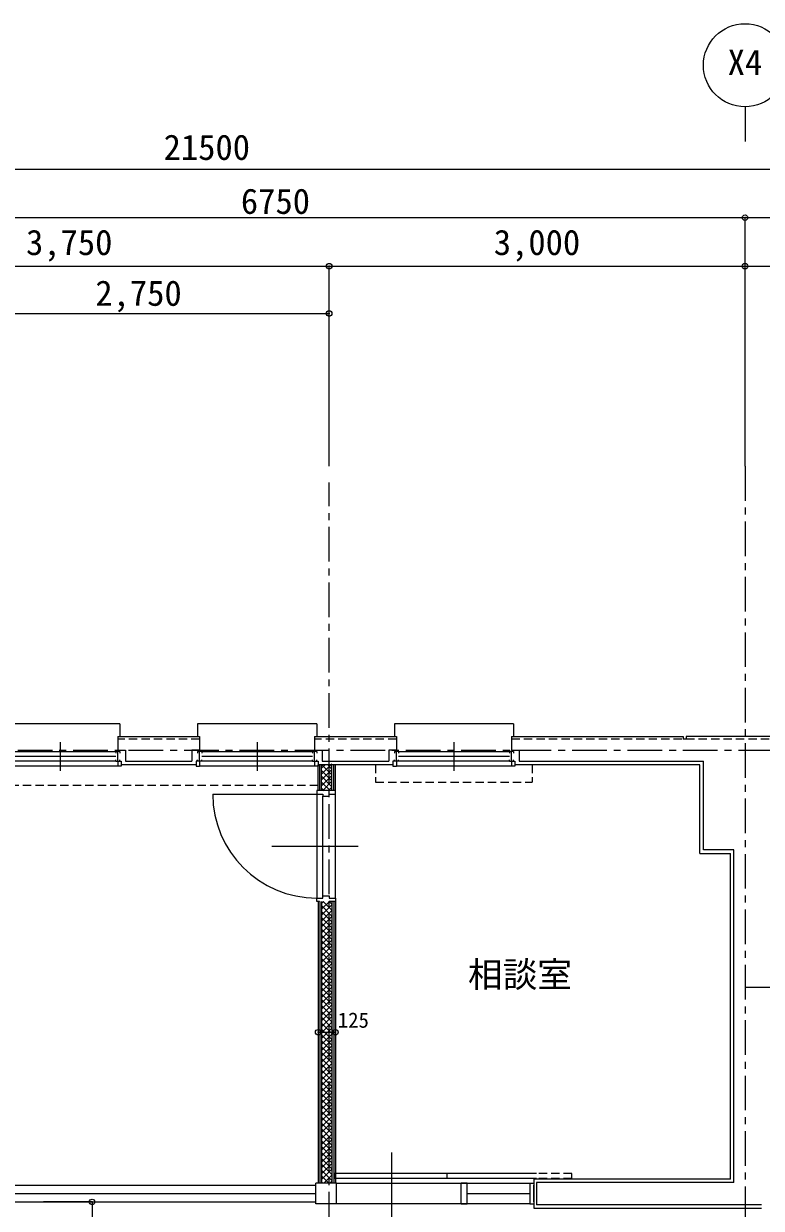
# Model space of a CAD drawing. Units: millimetres at full size, sheet at 1:50. Extents: x -17874 to 19699, y -20565 to 13459.
# Drawn here: x -2247 to 3075, y 3299 to 11850 of the extents above; entities that cross this region are included whole.
import ezdxf
from ezdxf.enums import TextEntityAlignment as Align

# ---------------------------------------------------------------- set-up
doc = ezdxf.new("R2010")
doc.units = ezdxf.units.MM
doc.header["$LTSCALE"] = 50
doc.header["$PDMODE"] = 32
doc.header["$PDSIZE"] = 40
doc.linetypes.add('CHAIN1', pattern=[8, 5, -1, 1, -1])
doc.linetypes.add('DASHED1', pattern=[1.8, 1.2, -0.6])
for name, color, linetype, lineweight in [('1-0_表（線_固定）', 4, 'Continuous', 9), ('1-1_表（文字_固定）', 4, 'CHAIN1', 9), ('1-2', 3, 'Continuous', 18), ('1-3', 7, 'Continuous', 13), ('1-4', 4, 'Continuous', 9), ('1-5_建具姿図', 3, 'Continuous', 13), ('1-6', 7, 'Continuous', 13), ('1-8', 134, 'Continuous', 5), ('4-0', 7, 'Continuous', 13)]:
    doc.layers.add(name, color=color, linetype=linetype, lineweight=lineweight)
doc.styles.add('ＭＳ ゴシック', font='')
doc.styles.get('ＭＳ ゴシック').set_extended_font_data('MS Gothic')

msp = doc.modelspace()

# ---------------------------------------------------------------- linework, layer by layer
at = {"layer": '1-0_表（線_固定）'}
for p, q in [((-1033.07, 6605.69), (-1033.07, 6525.69)), ((-978.07, 6605.69), (-1033.07, 6605.69)), ((-1513.07, 6525.69), (-1033.07, 6525.69)), ((-110.57, 6314.18), (-110.57, 6500.69)), ((-98.07, 6314.18), (-98.07, 6500.69)), ((-93.07, 6525.69), (386.93, 6525.69)), ((-23.07, 6314.18), (-23.07, 6500.69)), ((-10.57, 6314.18), (-10.57, 6500.69)), ((1326.93, 6525.69), (2656.93, 6525.69)), ((2656.93, 5885.69), (2656.93, 6525.69)), ((2876.93, 5885.69), (2656.93, 5885.69)), ((2876.93, 3485.69), (2876.93, 5885.69)), ((-110.57, 5514.18), (-110.57, 3480.69)), ((-98.07, 5514.18), (-98.07, 3480.69)), ((-23.07, 5514.18), (-23.07, 3480.69)), ((-10.57, 5514.18), (-10.57, 3480.69)), ((3076.93, 3325.69), (1453.36, 3325.69))]:
    msp.add_line(p, q, dxfattribs=at)
for points in [[(-1568.07, 6605.69), (-1513.07, 6605.69), (-1513.07, 6525.69)], [(441.93, 6605.69), (386.93, 6605.69), (386.93, 6525.69)], [(1271.93, 6605.69), (1326.93, 6605.69), (1326.93, 6525.69)], [(2876.93, 3485.69), (1453.36, 3485.69), (1453.36, 3325.69)]]:
    msp.add_lwpolyline(points, dxfattribs=at)
at = {"layer": '1-1_表（文字_固定）', "color": 7, "linetype": 'Continuous', "lineweight": 13}
for p, q in [((-2793.07, 9758.65), (-43.07, 9758.65)), ((-1753.9, 3345.69), (-1753.9, -1264.31))]:
    msp.add_line(p, q, dxfattribs=at)
at = {"layer": '1-1_表（文字_固定）'}
for p, q in [((2956.93, 8656.68), (2956.93, -9444.31)), ((-43.07, 3167.21), (-43.07, 8537.69)), ((-14290.45, 6605.69), (16946.49, 6605.69)), ((2956.93, 4895.69), (7786.93, 4895.69))]:
    msp.add_line(p, q, dxfattribs=at)
at = {"layer": '1-1_表（文字_固定）', "color": 2}
msp.add_point((-43.07, 9758.65), dxfattribs=at)
at = {"layer": '1-2'}
for p, q in [((-1568.07, 6705.69), (-978.07, 6705.69)), ((-1568.07, 6705.69), (-1568.07, 6605.69)), ((-978.07, 6705.69), (-978.07, 6605.69)), ((-148.07, 6705.69), (-148.07, 6605.69)), ((-148.07, 6705.69), (441.93, 6705.69)), ((441.93, 6705.69), (441.93, 6605.69)), ((1271.93, 6705.69), (1271.93, 6605.69)), ((1271.93, 6705.69), (2511.93, 6705.69)), ((2511.93, 6705.69), (2511.93, 6685.69)), ((2531.93, 6685.69), (2511.93, 6685.69)), ((3381.93, 6705.69), (2531.93, 6705.69)), ((2531.93, 6705.69), (2531.93, 6685.69)), ((-1003.07, 6500.69), (-1543.07, 6500.69)), ((416.93, 6500.69), (-123.07, 6500.69)), ((-123.07, 6314.18), (-123.07, 6500.69)), ((1.93, 6314.18), (1.93, 6500.69)), ((2631.93, 6500.69), (1296.93, 6500.69)), ((2631.93, 5860.69), (2631.93, 6500.69)), ((2631.93, 5860.69), (2851.93, 5860.69)), ((2851.93, 3510.69), (2851.93, 5860.69)), ((-123.07, 5514.18), (-123.07, 3480.69)), ((1.93, 5514.18), (1.93, 3480.69)), ((2851.93, 3510.69), (1433.36, 3510.69))]:
    msp.add_line(p, q, dxfattribs=at)
msp.add_lwpolyline([(1433.36, 3510.69), (1433.36, 3300.69), (3076.93, 3300.69)], dxfattribs=at)
at = {"layer": '1-3', "linetype": 'DASHED1'}
for p, q in [((-978.07, 6685.69), (-1568.07, 6685.69)), ((441.93, 6685.69), (-148.07, 6685.69)), ((3401.93, 6685.69), (1271.93, 6685.69))]:
    msp.add_line(p, q, dxfattribs=at)
at = {"layer": '1-4'}
for p, q in [((-1553.07, 6795.69), (-1553.07, 6705.69)), ((-993.07, 6795.69), (-993.07, 6705.69)), ((-133.07, 6795.69), (-993.07, 6795.69)), ((-133.07, 6795.69), (-133.07, 6705.69)), ((1286.93, 6795.69), (1286.93, 6705.69)), ((-2383.07, 6595.69), (-1583.07, 6595.69)), ((-1983.07, 6663.19), (-1983.07, 6458.19)), ((-1568.07, 6525.69), (-1568.07, 6595.69)), ((-1553.07, 6595.69), (-1553.07, 6585.69)), ((-978.07, 6525.69), (-978.07, 6595.69)), ((-963.07, 6595.69), (-163.07, 6595.69)), ((-963.07, 6595.69), (-963.07, 6585.69)), ((-563.07, 6663.19), (-563.07, 6458.19)), ((-148.07, 6605.69), (-93.07, 6605.69)), ((-148.07, 6525.69), (-148.07, 6595.69)), ((-133.07, 6595.69), (-133.07, 6585.69)), ((-93.07, 6605.69), (-93.07, 6525.69)), ((441.93, 6525.69), (441.93, 6595.69)), ((456.93, 6595.69), (1256.93, 6595.69)), ((456.93, 6595.69), (456.93, 6585.69)), ((856.93, 6663.19), (856.93, 6458.19)), ((1271.93, 6525.69), (1271.93, 6595.69)), ((1286.93, 6595.69), (1286.93, 6585.69)), ((-1583.07, 6560.69), (-2383.07, 6560.69)), ((-1583.07, 6525.69), (-2383.07, 6525.69)), ((-1583.07, 6525.69), (-1583.07, 6535.69)), ((-1568.07, 6525.69), (-1568.07, 6490.69)), ((-1553.07, 6525.69), (-1553.07, 6535.69)), ((-993.07, 6525.69), (-993.07, 6535.69)), ((-978.07, 6525.69), (-978.07, 6490.69)), ((-163.07, 6560.69), (-963.07, 6560.69)), ((-963.07, 6525.69), (-963.07, 6535.69)), ((-163.07, 6525.69), (-963.07, 6525.69)), ((-163.07, 6525.69), (-163.07, 6535.69)), ((-163.07, 6525.69), (-123.07, 6525.69)), ((-148.07, 6525.69), (-148.07, 6490.69)), ((-133.07, 6525.69), (-133.07, 6535.69)), ((-123.07, 6525.69), (-123.07, 6490.69)), ((416.93, 6525.69), (416.93, 6490.69)), ((456.93, 6525.69), (416.93, 6525.69)), ((426.93, 6525.69), (426.93, 6535.69)), ((441.93, 6525.69), (441.93, 6490.69)), ((1256.93, 6560.69), (456.93, 6560.69)), ((456.93, 6525.69), (456.93, 6535.69)), ((1256.93, 6525.69), (456.93, 6525.69)), ((1256.93, 6525.69), (1256.93, 6535.69)), ((1271.93, 6525.69), (1271.93, 6490.69)), ((1286.93, 6525.69), (1286.93, 6535.69)), ((-1568.07, 6490.69), (-2398.07, 6490.69)), ((-1543.07, 6490.69), (-1568.07, 6490.69)), ((-1003.07, 6490.69), (-978.07, 6490.69)), ((-148.07, 6490.69), (-978.07, 6490.69)), ((-123.07, 6490.69), (-148.07, 6490.69)), ((416.93, 6490.69), (441.93, 6490.69)), ((1271.93, 6490.69), (441.93, 6490.69)), ((1296.93, 6490.69), (1271.93, 6490.69)), ((-883.07, 6289.18), (-133.07, 6289.18)), ((-133.07, 6314.18), (-133.07, 6289.18)), ((-113.07, 6314.18), (-133.07, 6314.18)), ((-133.07, 6289.18), (-88.07, 6289.18)), ((-133.07, 6289.18), (-133.07, 5539.18)), ((1.93, 6314.18), (-110.57, 6314.18)), ((-88.07, 6289.18), (-88.07, 6274.18)), ((-88.07, 6274.18), (-43.07, 6274.18)), ((-88.07, 5554.18), (-88.07, 6274.18)), ((-43.07, 6274.18), (-43.07, 6289.18)), ((-43.07, 6289.18), (1.93, 6289.18)), ((1.93, 6289.18), (1.93, 6314.18)), ((1.93, 5539.18), (1.93, 6289.18)), ((-458.07, 5914.18), (166.93, 5914.18)), ((408.34, 3137.56), (408.34, 3701.53)), ((-1.78, 3551.69), (-1.78, 3515.69)), ((1453.36, 3551.69), (-1.78, 3551.69)), ((1453.36, 3515.69), (-1.78, 3515.69)), ((808.34, 3515.69), (808.34, 3551.69)), ((-2771.07, 3465.69), (-139.49, 3465.69)), ((8.34, 3480.69), (1403.36, 3480.69)), ((-2771.07, 3345.69), (-139.49, 3345.69)), ((1403.36, 3330.69), (8.34, 3330.69))]:
    msp.add_line(p, q, dxfattribs=at)
at = {"layer": '1-4', "color": 2, "linetype": 'DASHED1', "lineweight": 13}
for p, q in [((291.93, 6500.69), (291.93, 6375.69)), ((1421.93, 6500.69), (1421.93, 6375.69)), ((-123.07, 6350.69), (-3248.07, 6350.69)), ((291.93, 6375.69), (1421.93, 6375.69))]:
    msp.add_line(p, q, dxfattribs=at)
at = {"layer": '1-4', "linetype": 'DASHED1'}
for p, q in [((1708.34, 3551.69), (1453.36, 3551.69)), ((1708.34, 3515.69), (1453.36, 3515.69)), ((1708.34, 3515.69), (1708.34, 3551.69))]:
    msp.add_line(p, q, dxfattribs=at)
at = {"layer": '1-4', "color": 3, "lineweight": 18}
for p, q in [((8.34, 3480.69), (-139.49, 3480.69)), ((-139.49, 3458.25), (-139.49, 3480.69)), ((8.34, 3330.69), (8.34, 3480.69)), ((908.34, 3330.69), (908.34, 3480.69)), ((1403.36, 3480.69), (1433.36, 3480.69)), ((1403.36, 3480.69), (1403.36, 3330.69)), ((1433.36, 3345.69), (1433.36, 3465.69)), ((-2733.07, 3405.69), (-139.49, 3405.69)), ((953.34, 3405.69), (1403.36, 3405.69)), ((8.34, 3330.69), (-139.49, 3330.69)), ((908.34, 3330.69), (953.34, 3330.69)), ((1403.36, 3330.69), (1434.68, 3330.69))]:
    msp.add_line(p, q, dxfattribs=at)
at = {"layer": '1-4'}
for points in [[(-1553.07, 6795.69), (-2413.07, 6795.69), (-2413.07, 6705.69)], [(1286.93, 6795.69), (426.93, 6795.69), (426.93, 6705.69)], [(-1553.07, 6595.69), (-1583.07, 6595.69), (-1583.07, 6585.69)], [(-963.07, 6595.69), (-993.07, 6595.69), (-993.07, 6585.69)], [(-133.07, 6595.69), (-163.07, 6595.69), (-163.07, 6585.69)], [(456.93, 6595.69), (426.93, 6595.69), (426.93, 6585.69)], [(1286.93, 6595.69), (1256.93, 6595.69), (1256.93, 6585.69)], [(-1583.07, 6525.69), (-1543.07, 6525.69), (-1543.07, 6490.69)], [(-963.07, 6525.69), (-1003.07, 6525.69), (-1003.07, 6490.69)], [(1256.93, 6525.69), (1296.93, 6525.69), (1296.93, 6490.69)], [(-113.07, 5514.18), (-133.07, 5514.18), (-133.07, 5539.18), (-88.07, 5539.18), (-88.07, 5554.18), (-43.07, 5554.18), (-43.07, 5539.18)], [(-43.07, 5539.18), (1.93, 5539.18), (1.93, 5514.18), (-43.07, 5514.18)]]:
    msp.add_lwpolyline(points, dxfattribs=at)
at = {"layer": '1-4', "color": 3, "lineweight": 18}
for points in [[(-139.49, 3330.69), (-139.49, 3455.97), (-139.49, 3458.25)], [(953.34, 3330.69), (953.34, 3480.69), (908.34, 3480.69)]]:
    msp.add_lwpolyline(points, dxfattribs=at)
at = {"layer": '1-4'}
msp.add_arc((-133.07, 6289.18), 750, 180, 270, dxfattribs=at)
at = {"layer": '1-5_建具姿図', "color": 7}
msp.add_line((-123.07, 4570.3), (1.93, 4570.3), dxfattribs=at)
at = {"layer": '1-6'}
for p, q in [((2956.93, 11249.96), (2956.93, 10999.96)), ((-12993.07, 10799.96), (9606.93, 10799.96)), ((-3793.07, 10449.96), (2956.93, 10449.96)), ((2956.93, 8656.68), (2956.93, 10449.96)), ((2956.93, 10449.96), (9606.93, 10449.96)), ((-43.07, 8656.68), (-43.07, 10099.96)), ((2956.93, 10099.96), (7106.93, 10099.96)), ((-1753.9, 3345.69), (-2104.14, 3345.69))]:
    msp.add_line(p, q, dxfattribs=at)
msp.add_circle((2956.93, 11549.96), 300, dxfattribs=at)
msp.add_point((2956.93, 10449.96), dxfattribs=at)
at = {"layer": '1-6', "color": 2}
for p in [(-43.07, 10099.96), (2956.93, 10099.96), (-43.07, 9758.65), (-123.07, 4570.3), (1.93, 4570.3), (-1753.9, 3345.69)]:
    msp.add_point(p, dxfattribs=at)
at = {"layer": '1-8'}
for p, q in [((-98.07, 6433.6), (-23.07, 6508.6)), ((-98.07, 6476.03), (-73.41, 6500.69)), ((-96.3, 6500.69), (-23.07, 6427.47)), ((-53.87, 6500.69), (-23.07, 6469.9)), ((-98.07, 6391.17), (-23.07, 6466.17)), ((-98.07, 6460.04), (-23.07, 6385.04)), ((-98.07, 6348.75), (-23.07, 6423.75)), ((-98.07, 6417.62), (-23.07, 6342.62)), ((-98.07, 6375.19), (-37.06, 6314.18)), ((-98.07, 6332.76), (-79.49, 6314.18)), ((-90.22, 6314.18), (-23.07, 6381.32)), ((-47.79, 6314.18), (-23.07, 6338.89)), ((-98.07, 5457.79), (-41.69, 5514.18)), ((-98.07, 5500.22), (-84.12, 5514.18)), ((-98.07, 5415.37), (-23.07, 5490.37)), ((-98.07, 5484.24), (-23.07, 5409.24)), ((-85.59, 5514.18), (-23.07, 5451.66)), ((-43.16, 5514.18), (-23.07, 5494.09)), ((-98.07, 5372.94), (-23.07, 5447.94)), ((-98.07, 5441.81), (-23.07, 5366.81)), ((-98.07, 5330.51), (-23.07, 5405.51)), ((-98.07, 5399.38), (-23.07, 5324.38)), ((-98.07, 5288.09), (-23.07, 5363.09)), ((-98.07, 5356.96), (-23.07, 5281.96)), ((-98.07, 5245.66), (-23.07, 5320.66)), ((-98.07, 5314.53), (-23.07, 5239.53)), ((-98.07, 5203.23), (-23.07, 5278.23)), ((-98.07, 5272.1), (-23.07, 5197.1)), ((-98.07, 5160.81), (-23.07, 5235.81)), ((-98.07, 5229.68), (-23.07, 5154.68)), ((-98.07, 5118.38), (-23.07, 5193.38)), ((-98.07, 5187.25), (-23.07, 5112.25)), ((-98.07, 5075.95), (-23.07, 5150.95)), ((-98.07, 5144.82), (-23.07, 5069.82)), ((-98.07, 5033.53), (-23.07, 5108.53)), ((-98.07, 5102.4), (-23.07, 5027.4)), ((-98.07, 4991.1), (-23.07, 5066.1)), ((-98.07, 5059.97), (-23.07, 4984.97)), ((-98.07, 4948.68), (-23.07, 5023.68)), ((-98.07, 5017.55), (-23.07, 4942.55)), ((-98.07, 4906.25), (-23.07, 4981.25)), ((-98.07, 4975.12), (-23.07, 4900.12)), ((-98.07, 4863.82), (-23.07, 4938.82)), ((-98.07, 4932.69), (-23.07, 4857.69)), ((-98.07, 4821.4), (-23.07, 4896.4)), ((-98.07, 4890.27), (-23.07, 4815.27)), ((-98.07, 4778.97), (-23.07, 4853.97)), ((-98.07, 4847.84), (-23.07, 4772.84)), ((-98.07, 4736.54), (-23.07, 4811.54)), ((-98.07, 4805.41), (-23.07, 4730.41)), ((-98.07, 4694.12), (-23.07, 4769.12)), ((-98.07, 4762.99), (-23.07, 4687.99)), ((-98.07, 4651.69), (-23.07, 4726.69)), ((-98.07, 4720.56), (-23.07, 4645.56)), ((-98.07, 4609.26), (-23.07, 4684.26)), ((-98.07, 4678.13), (-23.07, 4603.13)), ((-98.07, 4566.84), (-23.07, 4641.84)), ((-98.07, 4635.71), (-23.07, 4560.71)), ((-98.07, 4524.41), (-23.07, 4599.41)), ((-98.07, 4593.28), (-23.07, 4518.28)), ((-98.07, 4481.98), (-23.07, 4556.98)), ((-98.07, 4550.85), (-23.07, 4475.85)), ((-98.07, 4439.56), (-23.07, 4514.56)), ((-98.07, 4508.43), (-23.07, 4433.43)), ((-98.07, 4397.13), (-23.07, 4472.13)), ((-98.07, 4466), (-23.07, 4391)), ((-98.07, 4354.71), (-23.07, 4429.71)), ((-98.07, 4423.58), (-23.07, 4348.58)), ((-98.07, 4312.28), (-23.07, 4387.28)), ((-98.07, 4381.15), (-23.07, 4306.15)), ((-98.07, 4269.85), (-23.07, 4344.85)), ((-98.07, 4338.72), (-23.07, 4263.72)), ((-98.07, 4227.43), (-23.07, 4302.43)), ((-98.07, 4296.3), (-23.07, 4221.3)), ((-98.07, 4185), (-23.07, 4260)), ((-98.07, 4253.87), (-23.07, 4178.87)), ((-98.07, 4142.57), (-23.07, 4217.57)), ((-98.07, 4211.44), (-23.07, 4136.44)), ((-98.07, 4100.15), (-23.07, 4175.15)), ((-98.07, 4169.02), (-23.07, 4094.02)), ((-98.07, 4057.72), (-23.07, 4132.72)), ((-98.07, 4126.59), (-23.07, 4051.59)), ((-98.07, 4015.29), (-23.07, 4090.29)), ((-98.07, 4084.16), (-23.07, 4009.16)), ((-98.07, 3972.87), (-23.07, 4047.87)), ((-98.07, 4041.74), (-23.07, 3966.74)), ((-98.07, 3930.44), (-23.07, 4005.44)), ((-98.07, 3999.31), (-23.07, 3924.31)), ((-98.07, 3888.02), (-23.07, 3963.02)), ((-98.07, 3956.89), (-23.07, 3881.89)), ((-98.07, 3845.59), (-23.07, 3920.59)), ((-98.07, 3914.46), (-23.07, 3839.46)), ((-98.07, 3803.16), (-23.07, 3878.16)), ((-98.07, 3872.03), (-23.07, 3797.03)), ((-98.07, 3760.74), (-23.07, 3835.74)), ((-98.07, 3829.61), (-23.07, 3754.61)), ((-98.07, 3718.31), (-23.07, 3793.31)), ((-98.07, 3787.18), (-23.07, 3712.18)), ((-98.07, 3675.88), (-23.07, 3750.88)), ((-98.07, 3744.75), (-23.07, 3669.75)), ((-98.07, 3633.46), (-23.07, 3708.46)), ((-98.07, 3702.33), (-23.07, 3627.33)), ((-98.07, 3591.03), (-23.07, 3666.03)), ((-98.07, 3659.9), (-23.07, 3584.9)), ((-98.07, 3548.6), (-23.07, 3623.6)), ((-98.07, 3617.47), (-23.07, 3542.47)), ((-98.07, 3506.18), (-23.07, 3581.18)), ((-98.07, 3575.05), (-23.07, 3500.05)), ((-98.07, 3532.62), (-46.15, 3480.69)), ((-81.13, 3480.69), (-23.07, 3538.75)), ((-98.07, 3490.19), (-88.57, 3480.69)), ((-38.71, 3480.69), (-23.07, 3496.32))]:
    msp.add_line(p, q, dxfattribs=at)
at = {"layer": '4-0'}
for p, q in [((-3793.07, 10099.96), (-43.07, 10099.96)), ((-43.07, 10099.96), (2956.93, 10099.96))]:
    msp.add_line(p, q, dxfattribs=at)

# ---------------------------------------------------------------- texts
at = {"layer": '1-1_表（文字_固定）', "color": 3, "style": 'ＭＳ ゴシック'}
msp.add_text('2,750', height=183.3, dxfattribs=at).set_placement((-1730.57, 9758.65), align=Align.BOTTOM_LEFT)
at = {"layer": '1-5_建具姿図', "style": 'ＭＳ ゴシック'}
msp.add_text('相談室', height=183.3, dxfattribs=at).set_placement((958.27, 4840.22), align=Align.BOTTOM_LEFT)
at = {"layer": '1-6', "color": 3, "style": 'ＭＳ ゴシック'}
for s, p in [('X4', (2831.93, 11424.96)), ('21500', (-1237.88, 10811.76)), ('6750', (-680.31, 10422.1)), ('3,750', (-2230.57, 10124.96)), ('3,000', (1144.43, 10124.96))]:
    msp.add_text(s, height=183.3, dxfattribs=at).set_placement(p, align=Align.BOTTOM_LEFT)
at = {"layer": '1-6', "style": 'ＭＳ ゴシック'}
msp.add_text('125', height=110, dxfattribs=at).set_placement((18.92, 4569.78), align=Align.BOTTOM_LEFT)

doc.saveas('drawing.dxf')
